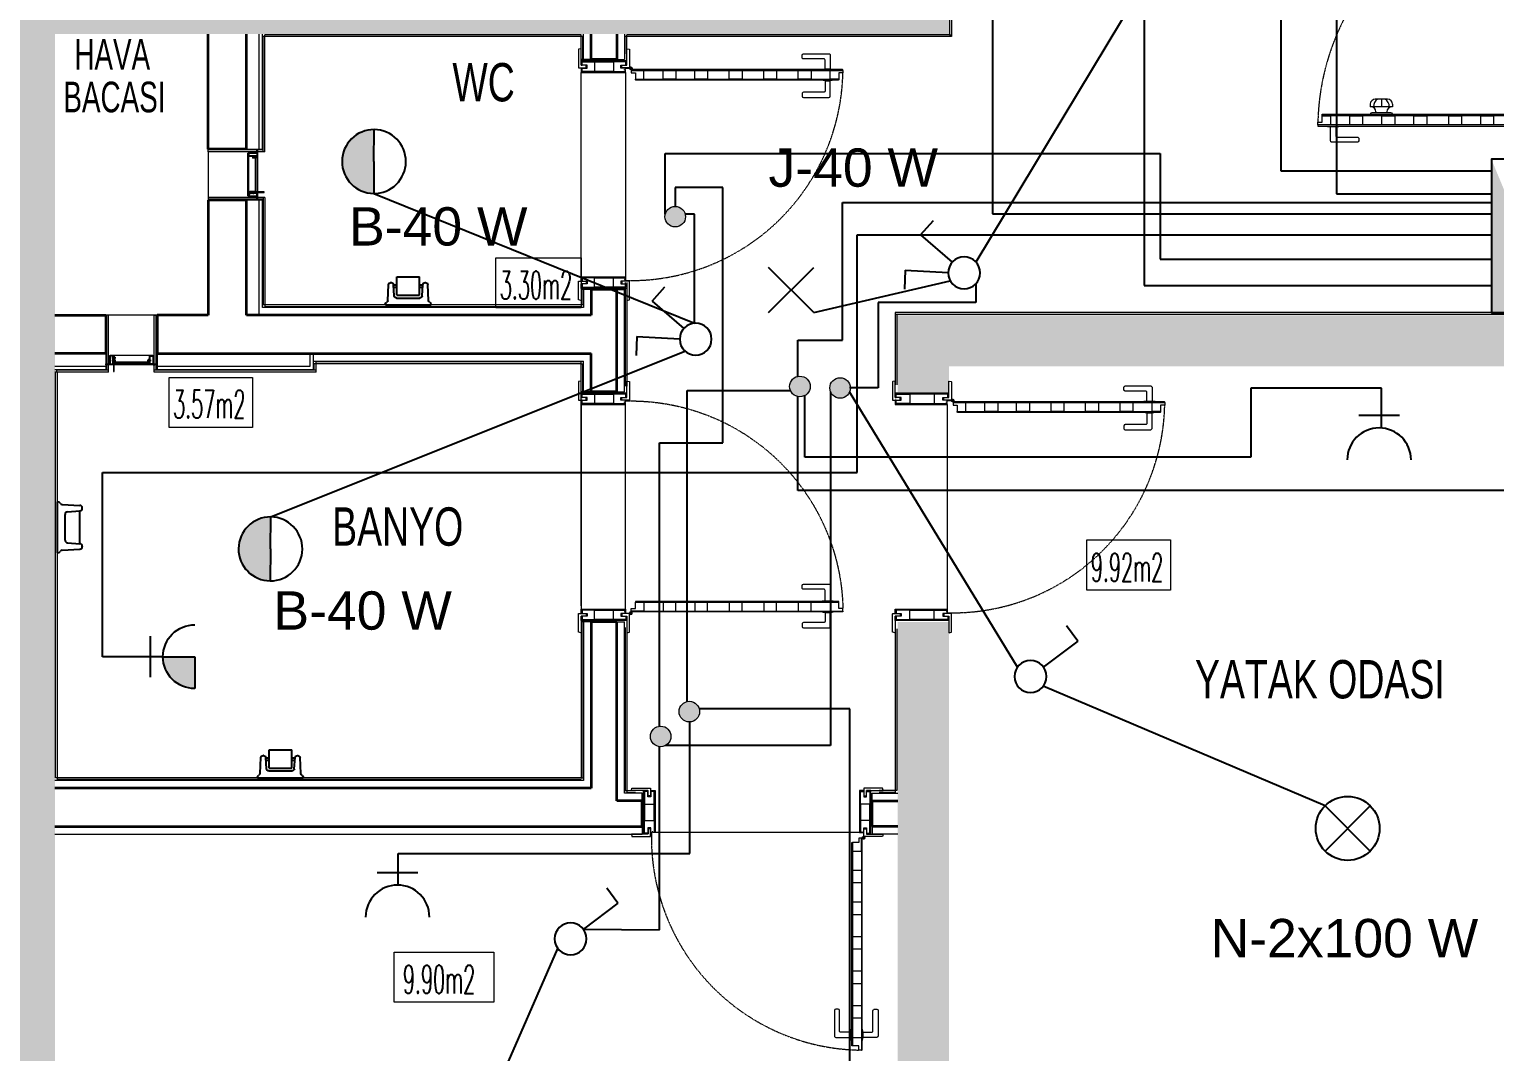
# Model space of a CAD drawing. Header units: millimetres. Extents: x -4402 to 30102, y 1696 to 6551.
# Drawn here: x 15435 to 16009, y 3877 to 4277 of the extents above; entities that cross this region are included whole.
import ezdxf

# ---------------------------------------------------------------- set-up
doc = ezdxf.new("R2010")
doc.units = ezdxf.units.MM
doc.linetypes.add('HIDDEN', pattern=[0.375, 0.25, -0.125])
for name, color, linetype, lineweight in [('ARMATUR', 1, 'Continuous', 20), ('D', 4, 'Continuous', 35), ('HA', 8, 'Continuous', 20), ('I', 3, 'Continuous', 18), ('KP', 1, 'Continuous', 20), ('MH', 20, 'Continuous', 20), ('P', 1, 'Continuous', 20), ('S', 6, 'Continuous', 20), ('TF', 1, 'Continuous', 20), ('YA', 3, 'Continuous', 13), ('YYM', 20, 'Continuous', 18)]:
    doc.layers.add(name, color=color, linetype=linetype, lineweight=lineweight)
for name, color, linetype in [('BOYA', 253, 'Continuous'), ('ELEKTRİK YAZI', 2, 'Continuous'), ('LİNYE', 4, 'Continuous'), ('SEMBOL', 1, 'Continuous'), ('VTCONT', 1, 'Continuous')]:
    doc.layers.add(name, color=color, linetype=linetype)
doc.layers.get('TF').off()
doc.styles.add('1', font='arial.ttf', dxfattribs={"height": 18})
doc.styles.add('SIMPLEX', font='SIMPLEX.SHX', dxfattribs={"width": 0.65, "height": 10})
doc.styles.get("Standard").update_dxf_attribs({"font": 'arial.ttf'})

# ---------------------------------------------------------------- blocks, each defined once
blk = doc.blocks.new('KP-100-D1')
at = {"layer": 'KP', "ltscale": 3}
for p, q in [((-10.1, 5), (-10.1, 95)), ((10, 95), (10, 5))]:
    blk.add_line(p, q, dxfattribs=at)
at = {"layer": 'KP'}
for p, q in [((-85.03, 12.5), (-85.03, 11.52)), ((-84.81, 11.52), (-85.03, 11.52)), ((-76.28, 11.52), (-84.81, 11.52)), ((-78.28, 14.5), (-83.03, 14.5)), ((-80.66, 14.5), (-80.66, 11.52)), ((-76.28, 11.52), (-76.5, 11.52)), ((-76.28, 12.5), (-76.28, 11.52)), ((-76.9, 9.22), (-84.41, 9.22)), ((-82.81, 9.52), (-82.81, 9.22)), ((-78.5, 9.52), (-78.5, 9.22)), ((-97.8, 3.83), (-101.3, 3.83)), ((-98.55, 3.68), (-100.55, 3.68)), ((-10.39, 3.4), (-13.18, 3.4)), ((-12.5, 4.05), (-12.5, 2.72))]:
    blk.add_line(p, q, dxfattribs=at)
at = {"layer": 'KP', "color": 1, "ltscale": 3}
for points in [[(-11, 96.75), (-9.1, 96.75, 0.414214), (-9, 96.85), (-9, 97.65, 0.414214), (-9.1, 97.75), (-10.9, 97.75, -0.414214), (-11, 97.85), (-11, 104.14, 0.453592), (-11.11, 104.23), (-11.91, 104.06, 0.375902), (-12, 103.96), (-12, 96.85, 0.414214), (-11.9, 96.75), (-11, 96.75)], [(10, 96.75), (8.1, 96.75, -0.414214), (8, 96.85), (8, 97.65, -0.414214), (8.1, 97.75), (9.9, 97.75, 0.414214), (10, 97.85), (10, 104.14, -0.453592), (10.11, 104.23), (10.91, 104.06, -0.375902), (11, 103.96), (11, 96.85, -0.414214), (10.9, 96.75), (10, 96.75)], [(-11, 3.25), (-9.1, 3.25, -0.414214), (-9, 3.15), (-9, 2.35, -0.414214), (-9.1, 2.25), (-10.9, 2.25, 0.414214), (-11, 2.15), (-11, -4.14, -0.453592), (-11.11, -4.23), (-11.91, -4.06, -0.375902), (-12, -3.96), (-12, 3.15, -0.414214), (-11.9, 3.25), (-11, 3.25)], [(10, 3.25), (8.1, 3.25, 0.414214), (8, 3.15), (8, 2.35, 0.414214), (8.1, 2.25), (9.9, 2.25, -0.414214), (10, 2.15), (10, -4.14, 0.453592), (10.11, -4.23), (10.91, -4.06, 0.375902), (11, -3.96), (11, 3.15, 0.414214), (10.9, 3.25), (10, 3.25)]]:
    blk.add_lwpolyline(points, format="xyb", dxfattribs=at)
at = {"layer": 'KP', "ltscale": 3}
for points in [[(-10.6, 97.8), (-11, 97.8), (-11, 99.5), (10, 99.5), (10, 97.8), (9.6, 97.8)], [(-10.6, 97.8), (-10.6, 99.1), (-5.25, 99.1), (-5.25, 95.4), (-10.1, 95.4), (-10.1, 95.9), (-9.8, 95.9), (-9.8, 96.1), (-10.1, 96.1), (-10.1, 96.7), (-8.6, 96.7), (-8.6, 97.8), (-10.6, 97.8)], [(-5.25, 99.1), (4.25, 99.1), (4.25, 95.4), (-5.25, 95.4)], [(9.6, 97.8), (9.6, 99.1), (4.25, 99.1), (4.25, 95.4), (9.6, 95.4), (9.6, 95.9), (9.6, 95.9), (9.6, 96.1), (9.6, 96.1), (9.6, 96.7), (7.6, 96.7), (7.6, 97.8), (9.6, 97.8)], [(9.6, 96.7), (10, 96.7), (10, 95), (-10.1, 95), (-10.1, 95.4)], [(-105.55, 4.5), (-105.55, 5.5), (-103.9, 5.5), (-103.9, 8), (-100.55, 8), (-100.55, 4.5), (-105.55, 4.5), (-105.55, 5.5)], [(-12.65, 4.5), (-12.65, 5.5), (-14.3, 5.5), (-14.3, 8), (-17.65, 8), (-17.65, 4.5), (-12.65, 4.5), (-12.65, 5.5)], [(-10.6, 2.2), (-11, 2.2), (-11, 0.5), (10, 0.5), (10, 2.2), (9.6, 2.2)], [(-10.6, 2.2), (-10.6, 0.9), (-5.25, 0.9), (-5.25, 4.6), (-10.1, 4.6), (-10.1, 4.1), (-9.8, 4.1), (-9.8, 3.9), (-10.1, 3.9), (-10.1, 3.3), (-8.6, 3.3), (-8.6, 2.2), (-10.6, 2.2)], [(9.6, 3.3), (10, 3.3), (10, 5), (-10.1, 5), (-10.1, 4.6)], [(-5.25, 0.9), (4.25, 0.9), (4.25, 4.6), (-5.25, 4.6)], [(9.6, 2.2), (9.6, 0.9), (4.25, 0.9), (4.25, 4.6), (9.6, 4.6), (9.6, 4.1), (9.6, 4.1), (9.6, 3.9), (9.6, 3.9), (9.6, 3.3), (7.6, 3.3), (7.6, 2.2), (9.6, 2.2)]]:
    blk.add_lwpolyline(points, dxfattribs=at)
for points in [[(-103.9, 8), (-103.9, 8.4, -0.414214), (-103.7, 8.6), (-14.55, 8.6, -0.414214), (-14.3, 8.35), (-14.3, 8)], [(-105.55, 4.5), (-105.55, 4.1, 0.414214), (-105.35, 3.9), (-12.9, 3.9, 0.414214), (-12.65, 4.15), (-12.65, 4.5)]]:
    blk.add_lwpolyline(points, format="xyb", close=True, dxfattribs=at)
for points in [[(-88, 4.5), (-93, 4.5), (-93, 8), (-88, 8)], [(-75.45, 4.5), (-80.45, 4.5), (-80.45, 8), (-75.45, 8)], [(-62.9, 4.5), (-67.9, 4.5), (-67.9, 8), (-62.9, 8)], [(-49.3, 4.5), (-54.3, 4.5), (-54.3, 8), (-49.3, 8)], [(-36.75, 4.5), (-41.75, 4.5), (-41.75, 8), (-36.75, 8)], [(-25.2, 4.5), (-30.2, 4.5), (-30.2, 8), (-25.2, 8)]]:
    blk.add_lwpolyline(points, close=True, dxfattribs=at)
at = {"layer": 'KP'}
for points in [[(-101.75, 3.9), (-101.75, 3.88, 0.414214), (-101.7, 3.83), (-97.4, 3.83, 0.414214), (-97.35, 3.88), (-97.35, 3.9)], [(-98.55, 3.68), (-98.55, 0.2, 0.414214), (-98.05, -0.3), (-90.05, -0.3, -0.414214), (-89.55, -0.8), (-89.55, -1.79, -0.410092), (-90.05, -2.3), (-100.05, -2.3, -0.414214), (-100.55, -1.8), (-100.55, 3.68)]]:
    blk.add_lwpolyline(points, format="xyb", dxfattribs=at)
for points in [[(-100.55, 3.68), (-100.85, 3.83)], [(-98.55, 3.68), (-98.25, 3.83)]]:
    blk.add_lwpolyline(points, dxfattribs=at)
for radius in [0.5, 0.42]:
    blk.add_circle((-12.5, 3.4), radius, dxfattribs=at)
at = {"layer": 'KP', "color": 8, "linetype": 'HIDDEN', "ltscale": 0.5}
blk.add_arc((-12.5, 3.4), 93.05, 88.52203, 178.70681, dxfattribs=at)
at = {"layer": 'KP'}
for centre, radius, start, end in [((-83.03, 12.5), 2, 90, 180), ((-84.81, 9.52), 2, 0, 90), ((-80.2, 11.56), 3.55, 123.88288, 180.62945), ((-81.11, 11.56), 3.55, 359.37055, 56.11712), ((-76.5, 9.52), 2, 90, 180), ((-78.28, 12.5), 2, 0, 90), ((-84.41, 8.6), 0.625, 90, 180), ((-76.9, 8.6), 0.625, 0, 90)]:
    blk.add_arc(centre, radius, start, end, dxfattribs=at)
blk = doc.blocks.new('KP-90-3')
at = {"layer": 'KP', "ltscale": 3}
blk.add_line((9.38, -5), (9.38, -85), dxfattribs=at)
at = {"layer": 'KP'}
for p, q in [((9.67, -3.4), (12.18, -3.4)), ((11.5, -4.05), (11.5, -2.72)), ((86.8, -3.83), (90.3, -3.83)), ((87.55, -3.68), (89.55, -3.68)), ((86.8, -8.11), (90.3, -8.11)), ((87.55, -8.26), (89.55, -8.26))]:
    blk.add_line(p, q, dxfattribs=at)
at = {"layer": 'KP', "color": 1, "ltscale": 3}
for points in [[(-11, -3.25), (-9.1, -3.25, 0.414214), (-9, -3.15), (-9, -2.35, 0.414214), (-9.1, -2.25), (-10.9, -2.25, -0.414214), (-11, -2.15), (-11, 4.14, 0.453592), (-11.11, 4.23), (-11.91, 4.06, 0.375902), (-12, 3.96), (-12, -3.15, 0.414214), (-11.9, -3.25), (-11, -3.25)], [(10, -3.25), (8.1, -3.25, -0.414214), (8, -3.15), (8, -2.35, -0.414214), (8.1, -2.25), (9.9, -2.25, 0.414214), (10, -2.15), (10, 4.14, -0.453592), (10.11, 4.23), (10.91, 4.06, -0.375902), (11, 3.96), (11, -3.15, -0.414214), (10.9, -3.25), (10, -3.25)], [(-11, -86.75), (-9.1, -86.75, -0.414214), (-9, -86.85), (-9, -87.65, -0.414214), (-9.1, -87.75), (-10.9, -87.75, 0.414214), (-11, -87.85), (-11, -94.14, -0.453592), (-11.11, -94.23), (-11.91, -94.06, -0.375902), (-12, -93.96), (-12, -86.85, -0.414214), (-11.9, -86.75), (-11, -86.75)], [(10, -86.75), (8.1, -86.75, 0.414214), (8, -86.85), (8, -87.65, 0.414214), (8.1, -87.75), (9.9, -87.75, -0.414214), (10, -87.85), (10, -94.14, 0.453592), (10.11, -94.23), (10.91, -94.06, 0.375902), (11, -93.96), (11, -86.85, 0.414214), (10.9, -86.75), (10, -86.75)]]:
    blk.add_lwpolyline(points, format="xyb", dxfattribs=at)
at = {"layer": 'KP'}
for points in [[(87.55, -3.68), (87.55, -0.2, 0.414214), (87.05, 0.3), (79.05, 0.3, -0.414214), (78.55, 0.8), (78.55, 1.79, -0.410092), (79.05, 2.3), (89.05, 2.3, -0.414214), (89.55, 1.8), (89.55, -3.68)], [(90.75, -3.9), (90.75, -3.88, 0.414214), (90.7, -3.83), (86.4, -3.83, 0.414214), (86.35, -3.88), (86.35, -3.9)], [(87.55, -8.26), (87.55, -12.3, -0.414214), (87.05, -12.8), (79.05, -12.8, 0.414214), (78.55, -13.3), (78.55, -14.29, 0.410092), (79.05, -14.8), (89.05, -14.8, 0.414214), (89.55, -14.3), (89.55, -8.26)], [(90.75, -8.04), (90.75, -8.06, -0.414214), (90.7, -8.11), (86.4, -8.11, -0.414214), (86.35, -8.06), (86.35, -8.04)]]:
    blk.add_lwpolyline(points, format="xyb", dxfattribs=at)
at = {"layer": 'KP', "ltscale": 3}
for points in [[(9.6, -2.2), (10, -2.2), (10, -0.5), (-11, -0.5), (-11, -2.2), (-10.6, -2.2)], [(-10.6, -3.3), (-11, -3.3), (-11, -5), (9.38, -5), (9.38, -4.6)], [(-10.6, -2.2), (-10.6, -0.9), (-5.25, -0.9), (-5.25, -4.6), (-10.6, -4.6), (-10.6, -4.1), (-10.6, -4.1), (-10.6, -3.9), (-10.6, -3.9), (-10.6, -3.3), (-8.6, -3.3), (-8.6, -2.2), (-10.6, -2.2)], [(4.25, -0.9), (-5.25, -0.9), (-5.25, -4.6), (4.25, -4.6)], [(9.6, -2.2), (9.6, -0.9), (4.25, -0.9), (4.25, -4.6), (9.38, -4.6), (9.38, -4.1), (9.08, -4.1), (9.08, -3.9), (9.38, -3.9), (9.38, -3.3), (7.6, -3.3), (7.6, -2.2), (9.6, -2.2)], [(11.65, -4.22), (11.65, -5.22), (13.3, -5.22), (13.3, -7.72), (16.65, -7.72), (16.65, -4.22), (11.65, -4.22), (11.65, -5.22)], [(94.55, -4.22), (94.55, -5.22), (92.9, -5.22), (92.9, -7.72), (89.55, -7.72), (89.55, -4.22), (94.55, -4.22), (94.55, -5.22)], [(-10.6, -86.7), (-11, -86.7), (-11, -85), (9.38, -85), (9.38, -85.4)], [(-10.6, -87.8), (-10.6, -89.1), (-5.25, -89.1), (-5.25, -85.4), (-10.6, -85.4), (-10.6, -85.9), (-10.6, -85.9), (-10.6, -86.1), (-10.6, -86.1), (-10.6, -86.7), (-8.6, -86.7), (-8.6, -87.8), (-10.6, -87.8)], [(4.25, -89.1), (-5.25, -89.1), (-5.25, -85.4), (4.25, -85.4)], [(9.6, -87.8), (9.6, -89.1), (4.25, -89.1), (4.25, -85.4), (9.38, -85.4), (9.38, -85.9), (9.08, -85.9), (9.08, -86.1), (9.38, -86.1), (9.38, -86.7), (7.6, -86.7), (7.6, -87.8), (9.6, -87.8)], [(9.6, -87.8), (10, -87.8), (10, -89.5), (-11, -89.5), (-11, -87.8), (-10.6, -87.8)]]:
    blk.add_lwpolyline(points, dxfattribs=at)
for points in [[(94.55, -4.22), (94.55, -4.1, 0.414214), (94.35, -3.9), (11.9, -3.9, 0.414214), (11.65, -4.15), (11.65, -4.22)], [(92.9, -7.72), (92.9, -7.84, -0.414214), (92.7, -8.04), (13.55, -8.04, -0.414214), (13.3, -7.79), (13.3, -7.72)]]:
    blk.add_lwpolyline(points, format="xyb", close=True, dxfattribs=at)
for points in [[(24.15, -4.22), (29.15, -4.22), (29.15, -7.72), (24.15, -7.72)], [(36.55, -4.22), (41.55, -4.22), (41.55, -7.72), (36.55, -7.72)], [(50.05, -4.22), (55.05, -4.22), (55.05, -7.72), (50.05, -7.72)], [(63.55, -4.22), (68.55, -4.22), (68.55, -7.72), (63.55, -7.72)], [(77.05, -4.22), (82.05, -4.22), (82.05, -7.72), (77.05, -7.72)]]:
    blk.add_lwpolyline(points, close=True, dxfattribs=at)
at = {"layer": 'KP'}
for points in [[(87.55, -3.68), (87.25, -3.83)], [(89.55, -3.68), (89.85, -3.83)], [(87.55, -8.26), (87.25, -8.11)], [(89.55, -8.26), (89.85, -8.11)]]:
    blk.add_lwpolyline(points, dxfattribs=at)
for radius in [0.5, 0.42]:
    blk.add_circle((11.5, -3.4), radius, dxfattribs=at)
at = {"layer": 'KP', "color": 8, "linetype": 'HIDDEN', "ltscale": 0.5}
blk.add_arc((11.5, -3.4), 83.05, 268.53726, 358.74429, dxfattribs=at)
blk = doc.blocks.new('KW901')
at = {"layer": 'KP', "ltscale": 3}
for p, q in [((-85, 8), (-5, 8)), ((-5, -9.38), (-85, -9.38))]:
    blk.add_line(p, q, dxfattribs=at)
at = {"layer": 'KP'}
for p, q in [((-3.4, -9.67), (-3.4, -12.18)), ((-4.05, -11.5), (-2.72, -11.5)), ((-8.26, -87.55), (-8.26, -89.55)), ((-8.11, -86.8), (-8.11, -90.3)), ((-3.83, -86.8), (-3.83, -90.3)), ((-3.68, -87.55), (-3.68, -89.55))]:
    blk.add_line(p, q, dxfattribs=at)
at = {"layer": 'KP', "color": 1, "ltscale": 3}
for points in [[(-86.75, 8), (-86.75, 6.1, -0.414214), (-86.85, 6), (-87.65, 6, -0.414214), (-87.75, 6.1), (-87.75, 7.9, 0.414214), (-87.85, 8), (-94.14, 8, -0.453592), (-94.23, 8.11), (-94.06, 8.91, -0.375902), (-93.96, 9), (-86.85, 9, -0.414214), (-86.75, 8.9), (-86.75, 8)], [(-3.25, 8), (-3.25, 6.1, 0.414214), (-3.15, 6), (-2.35, 6, 0.414214), (-2.25, 6.1), (-2.25, 7.9, -0.414214), (-2.15, 8), (4.14, 8, 0.453592), (4.23, 8.11), (4.06, 8.91, 0.375902), (3.96, 9), (-3.15, 9, 0.414214), (-3.25, 8.9), (-3.25, 8)], [(-86.75, -10), (-86.75, -8.1, 0.414214), (-86.85, -8), (-87.65, -8, 0.414214), (-87.75, -8.1), (-87.75, -9.9, -0.414214), (-87.85, -10), (-94.14, -10, 0.453592), (-94.23, -10.11), (-94.06, -10.91, 0.375902), (-93.96, -11), (-86.85, -11, 0.414214), (-86.75, -10.9), (-86.75, -10)], [(-3.25, -10), (-3.25, -8.1, -0.414214), (-3.15, -8), (-2.35, -8, -0.414214), (-2.25, -8.1), (-2.25, -9.9, 0.414214), (-2.15, -10), (4.14, -10, -0.453592), (4.23, -10.11), (4.06, -10.91, -0.375902), (3.96, -11), (-3.15, -11, -0.414214), (-3.25, -10.9), (-3.25, -10)]]:
    blk.add_lwpolyline(points, format="xyb", dxfattribs=at)
at = {"layer": 'KP', "ltscale": 3}
for points in [[(-87.8, -9.6), (-87.8, -10), (-89.5, -10), (-89.5, 8), (-87.8, 8), (-87.8, 7.6)], [(-87.8, 7.6), (-89.1, 7.6), (-89.1, -4.75), (-85.4, -4.75), (-85.4, 7.6), (-85.9, 7.6), (-85.9, 7.6), (-86.1, 7.6), (-86.1, 7.6), (-86.7, 7.6), (-86.7, 5.6), (-87.8, 5.6), (-87.8, 7.6)], [(-86.7, 7.6), (-86.7, 8), (-85, 8), (-85, -9.38), (-85.4, -9.38)], [(-3.3, 7.6), (-3.3, 8), (-5, 8), (-5, -9.38), (-4.6, -9.38)], [(-2.2, 7.6), (-0.9, 7.6), (-0.9, -4.75), (-4.6, -4.75), (-4.6, 7.6), (-4.1, 7.6), (-4.1, 7.6), (-3.9, 7.6), (-3.9, 7.6), (-3.3, 7.6), (-3.3, 5.6), (-2.2, 5.6), (-2.2, 7.6)], [(-2.2, -9.6), (-2.2, -10), (-0.5, -10), (-0.5, 8), (-2.2, 8), (-2.2, 7.6)], [(-87.8, -9.6), (-89.1, -9.6), (-89.1, 2.75), (-85.4, 2.75), (-85.4, -9.38), (-85.9, -9.38), (-85.9, -9.08), (-86.1, -9.08), (-86.1, -9.38), (-86.7, -9.38), (-86.7, -7.6), (-87.8, -7.6), (-87.8, -9.6)], [(-89.1, 2.75), (-89.1, -4.75), (-85.4, -4.75), (-85.4, 2.75)], [(-2.2, -9.6), (-0.9, -9.6), (-0.9, 2.75), (-4.6, 2.75), (-4.6, -9.38), (-4.1, -9.38), (-4.1, -9.08), (-3.9, -9.08), (-3.9, -9.38), (-3.3, -9.38), (-3.3, -7.6), (-2.2, -7.6), (-2.2, -9.6)], [(-0.9, 2.75), (-0.9, -4.75), (-4.6, -4.75), (-4.6, 2.75)], [(-4.22, -11.65), (-5.22, -11.65), (-5.22, -13.3), (-7.72, -13.3), (-7.72, -16.65), (-4.22, -16.65), (-4.22, -11.65), (-5.22, -11.65)], [(-4.22, -94.55), (-5.22, -94.55), (-5.22, -92.9), (-7.72, -92.9), (-7.72, -89.55), (-4.22, -89.55), (-4.22, -94.55), (-5.22, -94.55)]]:
    blk.add_lwpolyline(points, dxfattribs=at)
for points in [[(-7.72, -92.9), (-7.84, -92.9, -0.414214), (-8.04, -92.7), (-8.04, -13.55, -0.414214), (-7.79, -13.3), (-7.72, -13.3)], [(-4.22, -94.55), (-4.1, -94.55, 0.414214), (-3.9, -94.35), (-3.9, -11.9, 0.414214), (-4.15, -11.65), (-4.22, -11.65)]]:
    blk.add_lwpolyline(points, format="xyb", close=True, dxfattribs=at)
for points in [[(-4.22, -24.15), (-4.22, -29.15), (-7.72, -29.15), (-7.72, -24.15)], [(-4.22, -36.55), (-4.22, -41.55), (-7.72, -41.55), (-7.72, -36.55)], [(-4.22, -50.05), (-4.22, -55.05), (-7.72, -55.05), (-7.72, -50.05)], [(-4.22, -63.55), (-4.22, -68.55), (-7.72, -68.55), (-7.72, -63.55)], [(-4.22, -77.05), (-4.22, -82.05), (-7.72, -82.05), (-7.72, -77.05)]]:
    blk.add_lwpolyline(points, close=True, dxfattribs=at)
at = {"layer": 'KP'}
for points in [[(-8.26, -87.55), (-12.3, -87.55, -0.414214), (-12.8, -87.05), (-12.8, -79.05, 0.414214), (-13.3, -78.55), (-14.29, -78.55, 0.410092), (-14.8, -79.05), (-14.8, -89.05, 0.414214), (-14.3, -89.55), (-8.26, -89.55)], [(-3.68, -87.55), (-0.2, -87.55, 0.414214), (0.3, -87.05), (0.3, -79.05, -0.414214), (0.8, -78.55), (1.79, -78.55, -0.410092), (2.3, -79.05), (2.3, -89.05, -0.414214), (1.8, -89.55), (-3.68, -89.55)], [(-8.04, -90.75), (-8.06, -90.75, -0.414214), (-8.11, -90.7), (-8.11, -86.4, -0.414214), (-8.06, -86.35), (-8.04, -86.35)], [(-3.9, -90.75), (-3.88, -90.75, 0.414214), (-3.83, -90.7), (-3.83, -86.4, 0.414214), (-3.88, -86.35), (-3.9, -86.35)]]:
    blk.add_lwpolyline(points, format="xyb", dxfattribs=at)
for points in [[(-8.26, -87.55), (-8.11, -87.25)], [(-8.26, -89.55), (-8.11, -89.85)], [(-3.68, -87.55), (-3.83, -87.25)], [(-3.68, -89.55), (-3.83, -89.85)]]:
    blk.add_lwpolyline(points, dxfattribs=at)
for radius in [0.5, 0.42]:
    blk.add_circle((-3.4, -11.5), radius, dxfattribs=at)
at = {"layer": 'KP', "color": 8, "linetype": 'HIDDEN', "ltscale": 0.5}
blk.add_arc((-3.4, -11.5), 83.05, 178.53726, 268.74429, dxfattribs=at)
blk = doc.blocks.new('KAGITLIK PL 1')
at = {"layer": 'ARMATUR', "linetype": 'Continuous'}
blk.add_line((2.09, 0), (-2.12, 0), dxfattribs=at)
at = {"layer": 'VTCONT'}
for p, q in [((-8.94, 0), (8.94, 0)), ((8.94, -0.2), (8.94, 0)), ((-8.01, -1.72), (-7.68, -7.9)), ((-5.44, -3.51), (-5.77, -7.9)), ((-4.55, -2.69), (4.53, -2.69)), ((-4.49, -3.8), (-4.49, -10.96)), ((-4.49, -3.8), (4.46, -3.8)), ((4.46, -3.8), (4.46, -10.96)), ((5.42, -3.51), (5.74, -7.9)), ((7.98, -1.72), (7.66, -7.9)), ((-6.66, -8.73), (-6.79, -8.73)), ((-5.76, -7.83), (-4.49, -7.83)), ((-5.7, -6.94), (-4.49, -6.94)), ((-4.49, -10.96), (4.46, -10.96)), ((4.46, -6.94), (5.67, -6.94)), ((4.46, -7.83), (5.74, -7.83)), ((6.64, -8.73), (6.76, -8.73))]:
    blk.add_line(p, q, dxfattribs=at)
for centre, start, end in [((-8.07, -0.2), 166.78072, 242.33295), ((-8.9, -1.79), 4.23639, 62.33295), ((-4.55, -3.58), 90, 175.76361), ((4.53, -3.58), 4.23639, 90), ((8.87, -1.79), 117.66705, 175.76361), ((8.04, -0.2), 297.66705, 0), ((-6.79, -7.83), 184.23639, 270), ((-6.66, -7.83), 270, 355.76361), ((6.64, -7.83), 184.23639, 270), ((6.76, -7.83), 270, 355.76361)]:
    blk.add_arc(centre, 0.895, start, end, dxfattribs=at)
blk = doc.blocks.new('KPO90-1')
at = {"layer": 'KP', "ltscale": 3}
blk.add_line((-5, -7.38), (-85, -7.38), dxfattribs=at)
at = {"layer": 'KP'}
for p, q in [((-4.05, -9.5), (-2.72, -9.5)), ((-3.4, -7.67), (-3.4, -10.18)), ((-8.26, -85.55), (-8.26, -87.55)), ((-8.11, -84.8), (-8.11, -88.3)), ((-3.83, -84.8), (-3.83, -88.3)), ((-3.68, -85.55), (-3.68, -87.55))]:
    blk.add_line(p, q, dxfattribs=at)
at = {"layer": 'KP', "color": 1, "ltscale": 3}
for points in [[(-86.75, 9), (-86.75, 7.1, -0.414214), (-86.85, 7), (-87.65, 7, -0.414214), (-87.75, 7.1), (-87.75, 8.9, 0.414214), (-87.85, 9), (-94.14, 9, -0.453592), (-94.23, 9.11), (-94.06, 9.91, -0.375902), (-93.96, 10), (-86.85, 10, -0.414214), (-86.75, 9.9), (-86.75, 9)], [(-3.25, 9), (-3.25, 7.1, 0.414214), (-3.15, 7), (-2.35, 7, 0.414214), (-2.25, 7.1), (-2.25, 8.9, -0.414214), (-2.15, 9), (4.14, 9, 0.453592), (4.23, 9.11), (4.06, 9.91, 0.375902), (3.96, 10), (-3.15, 10, 0.414214), (-3.25, 9.9), (-3.25, 9)], [(-86.75, -8), (-86.75, -6.1, 0.414214), (-86.85, -6), (-87.65, -6, 0.414214), (-87.75, -6.1), (-87.75, -7.9, -0.414214), (-87.85, -8), (-94.14, -8, 0.453592), (-94.23, -8.11), (-94.06, -8.91, 0.375902), (-93.96, -9), (-86.85, -9, 0.414214), (-86.75, -8.9), (-86.75, -8)], [(-3.25, -8), (-3.25, -6.1, -0.414214), (-3.15, -6), (-2.35, -6, -0.414214), (-2.25, -6.1), (-2.25, -7.9, 0.414214), (-2.15, -8), (4.14, -8, -0.453592), (4.23, -8.11), (4.06, -8.91, -0.375902), (3.96, -9), (-3.15, -9, -0.414214), (-3.25, -8.9), (-3.25, -8)]]:
    blk.add_lwpolyline(points, format="xyb", dxfattribs=at)
at = {"layer": 'KP', "ltscale": 3}
for points in [[(-87.8, -7.6), (-87.8, -8), (-89.5, -8), (-89.5, 9), (-87.8, 9), (-87.8, 8.6)], [(-87.8, 8.6), (-89.1, 8.6), (-89.1, -2.75), (-85.4, -2.75), (-85.4, 8.6), (-85.9, 8.6), (-85.9, 8.6), (-86.1, 8.6), (-86.1, 8.6), (-86.7, 8.6), (-86.7, 6.6), (-87.8, 6.6), (-87.8, 8.6)], [(-86.7, 8.6), (-86.7, 9), (-85, 9), (-85, -7.38), (-85.4, -7.38)], [(-3.3, 8.6), (-3.3, 9), (-5, 9), (-5, -7.38), (-4.6, -7.38)], [(-2.2, 8.6), (-0.9, 8.6), (-0.9, -2.75), (-4.6, -2.75), (-4.6, 8.6), (-4.1, 8.6), (-4.1, 8.6), (-3.9, 8.6), (-3.9, 8.6), (-3.3, 8.6), (-3.3, 6.6), (-2.2, 6.6), (-2.2, 8.6)], [(-2.2, -7.6), (-2.2, -8), (-0.5, -8), (-0.5, 9), (-2.2, 9), (-2.2, 8.6)], [(-87.8, -7.6), (-89.1, -7.6), (-89.1, 3.75), (-85.4, 3.75), (-85.4, -7.38), (-85.9, -7.38), (-85.9, -7.08), (-86.1, -7.08), (-86.1, -7.38), (-86.7, -7.38), (-86.7, -5.6), (-87.8, -5.6), (-87.8, -7.6)], [(-89.1, 3.75), (-89.1, -2.75), (-85.4, -2.75), (-85.4, 3.75)], [(-2.2, -7.6), (-0.9, -7.6), (-0.9, 3.75), (-4.6, 3.75), (-4.6, -7.38), (-4.1, -7.38), (-4.1, -7.08), (-3.9, -7.08), (-3.9, -7.38), (-3.3, -7.38), (-3.3, -5.6), (-2.2, -5.6), (-2.2, -7.6)], [(-0.9, 3.75), (-0.9, -2.75), (-4.6, -2.75), (-4.6, 3.75)], [(-4.22, -9.65), (-5.22, -9.65), (-5.22, -11.3), (-7.72, -11.3), (-7.72, -14.65), (-4.22, -14.65), (-4.22, -9.65), (-5.22, -9.65)], [(-4.22, -92.55), (-5.22, -92.55), (-5.22, -90.9), (-7.72, -90.9), (-7.72, -87.55), (-4.22, -87.55), (-4.22, -92.55), (-5.22, -92.55)]]:
    blk.add_lwpolyline(points, dxfattribs=at)
for points in [[(-7.72, -90.9), (-7.84, -90.9, -0.414214), (-8.04, -90.7), (-8.04, -11.55, -0.414214), (-7.79, -11.3), (-7.72, -11.3)], [(-4.22, -92.55), (-4.1, -92.55, 0.414214), (-3.9, -92.35), (-3.9, -9.9, 0.414214), (-4.15, -9.65), (-4.22, -9.65)]]:
    blk.add_lwpolyline(points, format="xyb", close=True, dxfattribs=at)
for points in [[(-4.22, -22.15), (-4.22, -27.15), (-7.72, -27.15), (-7.72, -22.15)], [(-4.22, -34.55), (-4.22, -39.55), (-7.72, -39.55), (-7.72, -34.55)], [(-4.22, -48.05), (-4.22, -53.05), (-7.72, -53.05), (-7.72, -48.05)], [(-4.22, -61.55), (-4.22, -66.55), (-7.72, -66.55), (-7.72, -61.55)], [(-4.22, -75.05), (-4.22, -80.05), (-7.72, -80.05), (-7.72, -75.05)]]:
    blk.add_lwpolyline(points, close=True, dxfattribs=at)
at = {"layer": 'KP'}
for points in [[(-8.26, -85.55), (-12.3, -85.55, -0.414214), (-12.8, -85.05), (-12.8, -77.05, 0.414214), (-13.3, -76.55), (-14.29, -76.55, 0.410092), (-14.8, -77.05), (-14.8, -87.05, 0.414214), (-14.3, -87.55), (-8.26, -87.55)], [(-3.68, -85.55), (-0.2, -85.55, 0.414214), (0.3, -85.05), (0.3, -77.05, -0.414214), (0.8, -76.55), (1.79, -76.55, -0.410092), (2.3, -77.05), (2.3, -87.05, -0.414214), (1.8, -87.55), (-3.68, -87.55)], [(-8.04, -88.75), (-8.06, -88.75, -0.414214), (-8.11, -88.7), (-8.11, -84.4, -0.414214), (-8.06, -84.35), (-8.04, -84.35)], [(-3.9, -88.75), (-3.88, -88.75, 0.414214), (-3.83, -88.7), (-3.83, -84.4, 0.414214), (-3.88, -84.35), (-3.9, -84.35)]]:
    blk.add_lwpolyline(points, format="xyb", dxfattribs=at)
for points in [[(-8.26, -85.55), (-8.11, -85.25)], [(-3.68, -85.55), (-3.83, -85.25)], [(-8.26, -87.55), (-8.11, -87.85)], [(-3.68, -87.55), (-3.83, -87.85)]]:
    blk.add_lwpolyline(points, dxfattribs=at)
for radius in [0.5, 0.42]:
    blk.add_circle((-3.4, -9.5), radius, dxfattribs=at)
at = {"layer": 'KP', "color": 8, "linetype": 'HIDDEN', "ltscale": 0.5}
blk.add_arc((-3.4, -9.5), 83.05, 178.53726, 268.74429, dxfattribs=at)
blk = doc.blocks.new('WC-1')
at = {"layer": 'P'}
for p, q in [((4.4, -1.45), (4.4, -0.85)), ((4.4, -2.95), (4.4, -17.05))]:
    blk.add_line(p, q, dxfattribs=at)
at = {"layer": 'P', "color": 8}
for points in [[(0.8, -18.35), (0.6, -18.35), (0.6, -1.65), (0.8, -1.65)], [(2.88, -3.43), (2.96, -3.43), (2.96, -3.56), (2.5, -3.56), (2.5, -3.43), (2.56, -3.43), (2.56, -2.65), (2.5, -2.65), (2.5, -2.52), (2.96, -2.52), (2.96, -2.65), (2.88, -2.65)], [(7, -16.98), (7, -16.8), (1.33, -16.8), (1.33, -16.98)], [(1.81, -17.35), (1.89, -17.35), (1.89, -17.48), (1.43, -17.48), (1.43, -17.35), (1.5, -17.35), (1.5, -16.57), (1.43, -16.57), (1.43, -16.44), (1.89, -16.44), (1.89, -16.57), (1.81, -16.57)], [(2.88, -17.35), (2.96, -17.35), (2.96, -17.48), (2.5, -17.48), (2.5, -17.35), (2.56, -17.35), (2.56, -16.57), (2.5, -16.57), (2.5, -16.44), (2.96, -16.44), (2.96, -16.57), (2.88, -16.57)]]:
    blk.add_lwpolyline(points, close=True, dxfattribs=at)
at = {"layer": 'P'}
for points in [[(4.4, 0), (4.4, -2.95), (0.8, -2.95), (0.8, -1.35), (4.1, -1.35), (4.1, 0)], [(1.1, -1.65), (4.1, -1.65), (4.1, -2.65), (1.1, -2.65)], [(3.6, -3.25), (2.33, -3.25), (2.33, -3.43), (3.39, -3.43), (3.39, -16.57), (1.33, -16.57), (1.33, -16.75), (3.6, -16.75)], [(1.1, -18.35), (4.1, -18.35), (4.1, -17.35), (1.1, -17.35)]]:
    blk.add_lwpolyline(points, close=True, dxfattribs=at)
at = {"layer": 'P', "color": 8}
blk.add_lwpolyline([(3.67, -3.25), (4.06, -3.25), (4.06, -16.75), (3.67, -16.75)], dxfattribs=at)
at = {"layer": 'P'}
blk.add_lwpolyline([(4.1, -20), (4.1, -18.65), (0.8, -18.65), (0.8, -17.05), (4.4, -17.05), (4.4, -20), (4.1, -20)], dxfattribs=at)
blk = doc.blocks.new('SABUNLUK PL 1')
at = {"layer": 'VTCONT'}
for p, q in [((-9.99, -0.23), (-9.99, 0)), ((-9.99, 0), (9.99, 0)), ((10.01, -0.23), (10.01, 0)), ((-8.92, -1.93), (-8.56, -8.82)), ((-6.06, -3.93), (-6.42, -8.82)), ((-5.06, -3), (5.08, -3)), ((6.08, -3.93), (6.44, -8.82)), ((8.94, -1.93), (8.58, -8.82)), ((-7.42, -9.75), (-7.56, -9.75)), ((-6.41, -8.75), (6.44, -8.75)), ((7.44, -9.75), (7.58, -9.75))]:
    blk.add_line(p, q, dxfattribs=at)
for centre, start, end in [((-8.99, -0.23), 180, 242.33295), ((-9.92, -2), 4.23639, 62.33295), ((-5.06, -4), 90, 175.76361), ((5.08, -4), 4.23639, 90), ((9.94, -2), 117.66705, 175.76361), ((9.01, -0.23), 297.66705, 0), ((-7.56, -8.75), 184.23639, 270), ((-7.42, -8.75), 270, 355.76361), ((7.44, -8.75), 184.23639, 270), ((7.58, -8.75), 270, 355.76361)]:
    blk.add_arc(centre, 1, start, end, dxfattribs=at)
blk = doc.blocks.new('Armatür_Lamba')
at = {"layer": 'SEMBOL'}
for p, q in [((8.84, -8.84), (-8.84, 8.84)), ((-8.84, -8.84), (8.84, 8.84))]:
    blk.add_line(p, q, dxfattribs=at)
blk = doc.blocks.new('Armatür_Etanj')
at = {"layer": 'SEMBOL'}
h = blk.add_hatch(color=256, dxfattribs=at)
edge = h.paths.add_edge_path()
edge.add_arc((0, 0), 12.5, 89.56194, 269.56194)
edge.add_line((-0.1, -12.5), (0, 0))
edge.add_line((0, 0), (0.1, 12.5))
for q in [(0.1, 12.5), (-0.1, -12.5)]:
    blk.add_line((0, 0), q, dxfattribs=at)
for start, end in [(89.56194, 269.56194), (269.56194, 89.56194)]:
    blk.add_arc((0, 0), 12.5, start, end, dxfattribs=at)
blk = doc.blocks.new('Armatür_Avize')
at = {"layer": 'SEMBOL'}
for p, q in [((-8.84, -8.84), (8.84, 8.84)), ((8.84, -8.84), (-8.84, 8.84))]:
    blk.add_line(p, q, dxfattribs=at)
blk.add_circle((0, 0), 12.5, dxfattribs=at)
blk = doc.blocks.new('Priz_Topraklı etanj')
at = {"layer": 'SEMBOL'}
h = blk.add_hatch(color=256, dxfattribs=at)
edge = h.paths.add_edge_path()
edge.add_line((0, 0), (0, 12.5))
edge.add_line((0, 12.5), (-12.5, 12.5))
edge.add_arc((0, 12.5), 12.5, 180, 270)
for p, q in [((0, 12.5), (-12.5, 12.5)), ((0, 0), (0, 12.5)), ((8, -5), (-8, -5))]:
    blk.add_line(p, q, dxfattribs=at)
for start, end in [(180, 270), (270, 0)]:
    blk.add_arc((0, 12.5), 12.5, start, end, dxfattribs=at)
blk = doc.blocks.new('Pano_Aydınlatma_Küçük')
at = {"layer": 'SEMBOL'}
blk.add_lwpolyline([(25, -30), (25, 30), (0, 30), (0, -30)], close=True, dxfattribs=at)
blk.add_solid([(0, 30), (25, -30), (0, -30)], dxfattribs=at)
blk = doc.blocks.new('Anahtar_Adi')
at = {"layer": 'SEMBOL'}
for q in [(0.03, 6.25), (7.66, 23.11)]:
    blk.add_line((0.29, 23.14), q, dxfattribs=at)
blk.add_circle((0, 0), 6.25, dxfattribs=at)
blk = doc.blocks.new('Anahtar_Komutatör')
at = {"layer": 'SEMBOL'}
for p, q in [((-6.68, 21.62), (-13.82, 19.31)), ((-6.68, 21.62), (-1.93, 5.95)), ((8.37, 21.56), (2.35, 5.79)), ((8.37, 21.56), (15.32, 18.75))]:
    blk.add_line(p, q, dxfattribs=at)
blk.add_circle((0, 0), 6.25, dxfattribs=at)
blk = doc.blocks.new('Priz_Topraklı')
at = {"layer": 'SEMBOL'}
blk.add_line((8, -5), (-8, -5), dxfattribs=at)
blk.add_arc((0, 12.5), 12.5, 180, 0, dxfattribs=at)
blk = doc.blocks.new('Buat_Daire')
at = {"layer": 'SEMBOL', "lineweight": 20}
h = blk.add_hatch(color=256, dxfattribs=at)
edge = h.paths.add_edge_path()
edge.add_arc((0, 0), 4.03, 0, 360)
blk.add_circle((0, 0), 4.03, dxfattribs=at)

msp = doc.modelspace()

# ---------------------------------------------------------------- hatches: boundary and pattern name
at = {"layer": 'BOYA', "linetype": 'Continuous'}
for points in [[(15795.09, 4299.98), (15775.09, 4299.98), (15775.09, 4294.98), (15445.09, 4294.98), (15445.09, 4844.98), (15425.09, 4844.98), (15425.09, 4294.98), (15095.09, 4294.98), (15095.09, 4299.98), (15075.09, 4299.98), (15075.09, 4294.98), (15075.09, 4274.98), (15425.09, 4274.98), (15425.09, 3624.98), (15445.09, 3624.98), (15445.09, 4274.98), (15795.09, 4274.98)], [(16125.09, 4164.98), (16055.09, 4164.98), (16055.09, 4234.98), (16035.09, 4234.98), (16035.09, 4164.98), (15775.09, 4164.98), (15775.09, 4134.98), (15795.09, 4134.98), (15795.09, 4144.98), (16105.09, 4144.98), (16105.09, 3784.98), (16125.09, 3784.98)], [(15795.09, 4044.98), (15775.09, 4044.98), (15775.09, 3624.98), (15795.09, 3624.98)]]:
    msp.add_hatch(color=256, dxfattribs=at).paths.add_polyline_path(points)

# ---------------------------------------------------------------- linework, layer by layer
for p, q in [((15925.07, 4577.01), (15925.07, 4221.4)), ((15946.88, 4466.96), (15946.88, 4212.47)), ((15871.51, 4379.78), (15871.51, 4176.54)), ((15925.07, 4221.4), (16007.49, 4221.4)), ((15946.88, 4212.47), (16007.49, 4212.47)), ((15753.45, 4155.26), (15753.45, 4209)), ((15753.45, 4209), (16007.49, 4209)), ((15759.21, 4103.38), (15759.21, 4196.45)), ((15759.21, 4196.45), (16007.49, 4196.45)), ((15871.51, 4176.54), (16007.49, 4176.54)), ((15735.97, 4141.03), (15735.97, 4155.26)), ((15735.97, 4155.26), (15753.45, 4155.26)), ((15964.52, 4136.4), (15913.28, 4136.4)), ((15913.28, 4136.4), (15913.28, 4109.48)), ((15964.52, 4120.82), (15964.52, 4136.4)), ((15692.66, 4013.81), (15692.66, 4135.48)), ((15692.66, 4135.48), (15733.08, 4135.48)), ((15735.97, 4096.33), (15735.97, 4133.13)), ((15738.72, 4109.48), (15738.72, 4133.54)), ((15913.28, 4109.48), (15738.72, 4109.48)), ((15463.79, 4031.37), (15463.79, 4103.38)), ((15463.79, 4103.38), (15759.21, 4103.38)), ((16091.93, 4096.33), (15735.97, 4096.33)), ((15756.3, 4011.03), (15697.36, 4011.03)), ((15756.3, 3769.67), (15756.3, 4011.03)), ((15693.71, 3954.31), (15693.71, 4005.84)), ((15579.44, 3941.99), (15579.44, 3954.31)), ((15579.44, 3954.31), (15693.71, 3954.31))]:
    msp.add_line(p, q)
at = {"color": 9, "true_color": 0xd19cc7}
for p, q in [((15902.68, 4346.79), (15805.72, 4185.69)), ((15812.12, 4290.22), (15812.12, 4204.67)), ((15684.06, 4204.47), (15684.06, 4228.21)), ((15684.06, 4228.21), (15877.77, 4228.21)), ((15877.77, 4228.21), (15877.77, 4186.87)), ((15569.93, 4212.59), (15695.53, 4161.81)), ((15706.66, 4214.88), (15687.93, 4214.88)), ((15687.93, 4214.88), (15687.93, 4207.55)), ((15706.66, 4115.03), (15706.66, 4214.88)), ((15695.53, 4204.47), (15691.89, 4204.47)), ((15695.53, 4161.81), (15695.53, 4204.47)), ((15812.12, 4204.67), (16007.49, 4204.67)), ((15877.77, 4186.87), (16007.49, 4186.87)), ((15742.18, 4165.98), (15795.67, 4178.37)), ((15805.72, 4177.35), (15805.72, 4169.97)), ((15805.72, 4169.97), (15767.4, 4169.97)), ((15767.4, 4169.97), (15767.4, 4136.6)), ((15529.59, 4086.04), (15691.78, 4150.95)), ((15767.4, 4136.6), (15756.24, 4136.6)), ((15748.81, 4134.93), (15748.81, 3996.58)), ((15822.02, 4027.32), (15756.24, 4134.93)), ((15681.78, 4004.16), (15681.78, 4115.03)), ((15681.78, 4115.03), (15706.66, 4115.03)), ((15942.38, 3973.02), (15832.07, 4019.89)), ((15681.78, 3924.55), (15681.78, 3996.15)), ((15748.81, 3996.58), (15684.14, 3996.58)), ((15652.04, 3924.72), (15681.78, 3924.55)), ((15594.12, 3808.07), (15642.06, 3917.19))]:
    msp.add_line(p, q, dxfattribs=at)
at = {"layer": 'D'}
for p, q in [((15505.09, 4229.98), (15505.09, 4274.98)), ((15520.09, 4229.98), (15520.09, 4274.98)), ((15655.09, 4264.98), (15655.09, 4274.98)), ((15665.09, 4274.98), (15665.09, 4264.98)), ((15665.09, 4264.98), (15655.09, 4264.98)), ((15520.09, 4229.98), (15505.09, 4229.98)), ((15505.09, 4209.98), (15505.09, 4164.98)), ((15520.09, 4209.98), (15505.09, 4209.98)), ((15520.09, 4164.98), (15520.09, 4209.98)), ((15655.09, 4174.98), (15655.09, 4164.98)), ((15665.09, 4174.98), (15655.09, 4174.98)), ((15665.09, 4134.98), (15665.09, 4174.98)), ((15445.09, 4164.98), (15465.09, 4164.98)), ((15465.09, 4164.98), (15465.09, 4149.98)), ((15485.09, 4164.98), (15485.09, 4149.98)), ((15505.09, 4164.98), (15485.09, 4164.98)), ((15655.09, 4164.98), (15520.09, 4164.98)), ((15465.09, 4149.98), (15445.09, 4149.98)), ((15485.09, 4149.98), (15655.09, 4149.98)), ((15655.09, 4134.98), (15655.09, 4149.98)), ((15665.09, 4134.98), (15655.09, 4134.98)), ((15665.09, 4044.98), (15655.09, 4044.98)), ((15655.09, 4044.98), (15655.09, 3979.98)), ((15665.09, 3974.98), (15665.09, 4044.98)), ((15655.09, 3979.98), (15445.09, 3979.98)), ((15675.09, 3974.98), (15665.09, 3974.98)), ((15675.09, 3964.98), (15675.09, 3974.98)), ((15765.09, 3964.98), (15765.09, 3974.98)), ((15765.09, 3974.98), (15775.09, 3974.98)), ((15445.09, 3964.98), (15675.09, 3964.98)), ((15775.09, 3964.98), (15765.09, 3964.98))]:
    msp.add_line(p, q, dxfattribs=at)
at = {"layer": 'HA'}
for p, q in [((15795.39, 4297.28), (15795.39, 4274.68)), ((15651.09, 4274.68), (15527.34, 4274.68)), ((15795.39, 4274.68), (15669.09, 4274.68)), ((15526.64, 4228.93), (15526.64, 4273.98)), ((15651.79, 4264.98), (15651.79, 4273.98)), ((15668.39, 4267.18), (15668.39, 4273.98)), ((15526.64, 4229.63), (15505.09, 4229.63)), ((15526.64, 4211.03), (15526.64, 4168.98)), ((15526.64, 4210.33), (15505.09, 4210.33)), ((15668.39, 4177.78), (15668.39, 4137.18)), ((15651.79, 4174.98), (15651.79, 4168.98)), ((15651.09, 4168.28), (15527.34, 4168.28)), ((16034.09, 4165.28), (15774.79, 4165.28)), ((15774.79, 4165.28), (15774.79, 4137.68)), ((15465.44, 4143.43), (15465.44, 4164.98)), ((15484.74, 4143.43), (15484.74, 4164.98)), ((15445.84, 4142.73), (15445.14, 4142.73)), ((15445.39, 3983.98), (15445.39, 4142.73)), ((15466.14, 4143.43), (15445.84, 4143.43)), ((15445.84, 4142.73), (15445.84, 4143.43)), ((15547.34, 4143.43), (15484.74, 4143.43)), ((15546.64, 4143.43), (15546.64, 4145.98)), ((15651.09, 4146.68), (15547.34, 4146.68)), ((15651.79, 4134.98), (15651.79, 4145.98)), ((15651.79, 4044.98), (15651.79, 3983.98)), ((15668.39, 4042.78), (15668.39, 3978.98)), ((15774.79, 4042.28), (15774.79, 3978.98)), ((15651.09, 3983.28), (15446.09, 3983.28)), ((15669.09, 3978.28), (15672.4, 3978.28)), ((15774.09, 3978.28), (15767.79, 3978.28))]:
    msp.add_line(p, q, dxfattribs=at)
at = {"layer": 'I'}
for p, q in [((15796.09, 4297.28), (15796.09, 4273.98)), ((15527.34, 4273.98), (15527.34, 4274.68)), ((15651.09, 4273.98), (15651.09, 4274.68)), ((15669.09, 4267.18), (15669.09, 4274.68)), ((15795.39, 4274.68), (15796.09, 4274.68)), ((15527.34, 4273.98), (15526.64, 4273.98)), ((15527.34, 4228.93), (15527.34, 4273.98)), ((15651.09, 4273.98), (15527.34, 4273.98)), ((15651.79, 4273.98), (15651.09, 4273.98)), ((15651.09, 4266.18), (15651.09, 4273.98)), ((15796.09, 4273.98), (15668.39, 4273.98)), ((15505.09, 4228.93), (15505.09, 4229.98)), ((15527.34, 4228.93), (15505.09, 4228.93)), ((15527.34, 4211.03), (15505.09, 4211.03)), ((15505.09, 4211.03), (15505.09, 4209.98)), ((15527.34, 4211.03), (15527.34, 4168.98)), ((15651.09, 4178.78), (15651.09, 4168.98)), ((15669.09, 4177.78), (15669.09, 4137.18)), ((15527.34, 4168.98), (15526.64, 4168.98)), ((15651.09, 4168.98), (15527.34, 4168.98)), ((15527.34, 4168.98), (15527.34, 4168.28)), ((15651.79, 4168.98), (15651.09, 4168.98)), ((15651.09, 4168.98), (15651.09, 4168.28)), ((16034.09, 4165.98), (15774.09, 4165.98)), ((15774.09, 4165.98), (15774.09, 4141.53)), ((15774.79, 4165.28), (15774.09, 4165.28)), ((15466.14, 4164.98), (15465.09, 4164.98)), ((15466.14, 4142.73), (15466.14, 4164.98)), ((15484.04, 4142.73), (15484.04, 4164.98)), ((15484.04, 4164.98), (15485.09, 4164.98)), ((15466.14, 4142.73), (15445.84, 4142.73)), ((15446.09, 3983.28), (15446.09, 4142.73)), ((15466.14, 4143.43), (15465.44, 4143.43)), ((15484.74, 4143.43), (15484.04, 4143.43)), ((15547.34, 4142.73), (15484.04, 4142.73)), ((15651.09, 4145.98), (15546.64, 4145.98)), ((15547.34, 4142.73), (15547.34, 4146.68)), ((15651.09, 4145.98), (15651.09, 4146.68)), ((15651.09, 4136.18), (15651.09, 4145.98)), ((15651.09, 4145.98), (15651.79, 4145.98)), ((15774.09, 4141.53), (15774.09, 4137.68)), ((15651.09, 4043.78), (15651.09, 3983.98)), ((15669.09, 4042.78), (15669.09, 3978.98)), ((15774.09, 4042.28), (15774.09, 3978.98)), ((15651.09, 3983.98), (15445.39, 3983.98)), ((15651.09, 3983.98), (15651.79, 3983.98)), ((15668.39, 3978.98), (15669.09, 3978.98)), ((15669.09, 3978.98), (15669.09, 3978.28)), ((15669.09, 3978.98), (15672.4, 3978.98)), ((15774.09, 3978.98), (15767.79, 3978.98)), ((15774.79, 3978.98), (15774.09, 3978.98)), ((15774.09, 3978.98), (15774.09, 3978.28))]:
    msp.add_line(p, q, dxfattribs=at)
at = {"layer": 'KP'}
for p, q in [((15651.19, 4181.3), (15651.19, 4258.66)), ((15505.09, 4228.93), (15505.09, 4211.03)), ((15485.09, 4164.98), (15465.09, 4164.98)), ((15484.04, 4164.98), (15466.14, 4164.98)), ((15651.19, 4051.3), (15651.19, 4133.66))]:
    msp.add_line(p, q, dxfattribs=at)
at = {"layer": 'LİNYE'}
msp.add_line((15487.42, 4031.37), (15463.79, 4031.37), dxfattribs=at)
at = {"layer": 'S'}
for p, q in [((15525.09, 4229.98), (15525.09, 4274.98)), ((15526.34, 4229.98), (15526.34, 4274.98)), ((15652.09, 4264.98), (15652.09, 4274.98)), ((15668.09, 4274.98), (15668.09, 4264.98)), ((15655.09, 4264.98), (15651.09, 4264.98)), ((15665.09, 4264.98), (15668.09, 4264.98)), ((15520.09, 4229.98), (15526.34, 4229.98)), ((15655.09, 4174.98), (15651.09, 4174.98)), ((15652.09, 4174.98), (15652.09, 4167.98)), ((15665.09, 4174.98), (15668.09, 4174.98)), ((15668.09, 4134.98), (15668.09, 4174.98)), ((15652.09, 4167.98), (15526.34, 4167.98)), ((15465.09, 4149.98), (15465.09, 4143.73)), ((15485.09, 4149.98), (15485.09, 4143.73)), ((15546.34, 4143.73), (15546.34, 4149.98)), ((15445.09, 4143.73), (15465.09, 4143.73)), ((15485.09, 4143.73), (15546.34, 4143.73)), ((15546.34, 4146.98), (15652.09, 4146.98)), ((15652.09, 4134.98), (15652.09, 4146.98)), ((15655.09, 4134.98), (15651.09, 4134.98)), ((15665.09, 4134.98), (15668.09, 4134.98)), ((15655.09, 4044.98), (15651.09, 4044.98)), ((15652.09, 4044.98), (15652.09, 3982.98)), ((15665.09, 4044.98), (15668.09, 4044.98)), ((15668.09, 3977.98), (15668.09, 4044.98)), ((15652.09, 3982.98), (15445.09, 3982.98)), ((15675.09, 3977.98), (15668.09, 3977.98)), ((15675.09, 3974.98), (15675.09, 3977.98)), ((15765.09, 3977.98), (15775.09, 3977.98)), ((15765.09, 3974.98), (15765.09, 3977.98)), ((15675.09, 3964.98), (15675.09, 3961.98)), ((15765.09, 3964.98), (15765.09, 3961.98)), ((15445.09, 3961.98), (15675.09, 3961.98)), ((15775.09, 3961.98), (15765.09, 3961.98))]:
    msp.add_line(p, q, dxfattribs=at)
for points in [[(15526.34, 4167.98), (15526.34, 4209.98), (15520.09, 4209.98)], [(15525.09, 4164.98), (15525.09, 4209.98)]]:
    msp.add_lwpolyline(points, dxfattribs=at)
at = {"layer": 'YA'}
for p, q in [((15545.09, 4144.98), (15545.09, 4149.98)), ((15445.09, 4144.98), (15465.09, 4144.98)), ((15485.09, 4144.98), (15545.09, 4144.98))]:
    msp.add_line(p, q, dxfattribs=at)
at = {"layer": 'YYM'}
for points in [[(15617.77, 4187.4), (15651.17, 4187.4), (15651.17, 4167.82), (15617.77, 4167.82)], [(15489.86, 4140.64), (15522.5, 4140.64), (15522.5, 4121.06), (15489.86, 4121.06)], [(15849.17, 4077.02), (15881.81, 4077.02), (15881.81, 4057.45), (15849.17, 4057.45)], [(15577.91, 3915.8), (15617.01, 3915.8), (15617.01, 3896.23), (15577.91, 3896.23)]]:
    msp.add_lwpolyline(points, close=True, dxfattribs=at)

# ---------------------------------------------------------------- block references
at = {"layer": 'BOYA', "rotation": 90}
msp.add_blockref('SABUNLUK PL 1', (15446.09, 4081.98), dxfattribs=at)
at = {"layer": 'KP'}
for name, p in [('KP-100-D1', (16045.09, 4234.98)), ('KP-90-3', (15785.09, 4134.98)), ('KPO90-1', (15765.09, 3969.98))]:
    msp.add_blockref(name, p, dxfattribs=at)
at = {"layer": 'KP', "linetype": 'ByBlock', "rotation": 90}
msp.add_blockref('KW901', (15659.09, 4264.98), dxfattribs=at)
at = {"layer": 'KP', "linetype": 'ByBlock', "xscale": -1, "rotation": 90}
msp.add_blockref('KW901', (15659.09, 4044.98), dxfattribs=at)
at = {"layer": 'P'}
msp.add_blockref('WC-1', (15520.09, 4229.98), dxfattribs=at)
at = {"layer": 'P', "rotation": 270}
msp.add_blockref('WC-1', (15485.09, 4149.98), dxfattribs=at)
at = {"layer": 'SEMBOL'}
for name, p in [('Armatür_Etanj', (15570.03, 4225.09)), ('Pano_Aydınlatma_Küçük', (16007.49, 4195.98)), ('Buat_Daire', (15687.97, 4203.51)), ('Buat_Daire', (15736.79, 4137.08)), ('Buat_Daire', (15752.53, 4136.5)), ('Armatür_Etanj', (15529.5, 4073.54)), ('Buat_Daire', (15693.5, 4009.87)), ('Buat_Daire', (15682.28, 4000.16)), ('Armatür_Avize', (15951.22, 3964.18))]:
    msp.add_blockref(name, p, dxfattribs=at)
at = {"layer": 'SEMBOL', "xscale": -1}
for name, p, rotation in [('Anahtar_Komutatör', (15801.07, 4181.52), 66.06183654405108), ('Anahtar_Komutatör', (15695.98, 4155.58), 66.06183654405108), ('Priz_Topraklı etanj', (15487.42, 4031.37), 270), ('Anahtar_Adi', (15827.05, 4023.61), 306.1390368805912), ('Anahtar_Adi', (15647.01, 3921), 306.1390368805912)]:
    msp.add_blockref(name, p, dxfattribs=dict(at, rotation=rotation))
msp.add_blockref('Armatür_Lamba', (15733.34, 4174.82), dxfattribs=at)
at = {"layer": 'SEMBOL', "rotation": 180}
for p in [(15963.55, 4120.86), (15579.26, 3941.99)]:
    msp.add_blockref('Priz_Topraklı', p, dxfattribs=at)
at = {"layer": 'TF', "xscale": -1, "rotation": 180}
for p in [(15583.43, 4168.98), (15533.43, 3983.98)]:
    msp.add_blockref('KAGITLIK PL 1', p, dxfattribs=at)

# ---------------------------------------------------------------- texts
at = {"layer": 'ELEKTRİK YAZI'}
for s, p in [('J-40 W', (15724.5, 4215.22)), ('B-40 W', (15560.29, 4192.22)), ('B-40 W', (15530.67, 4041.94)), ('N-2x100 W', (15897.57, 3913.77))]:
    msp.add_text(s, height=15, dxfattribs=at).set_placement(p)
at = {"layer": 'MH', "style": '1'}
for s, height, width, p in [('HAVA ', 12, 0.65, (15452.73, 4261.03)), ('WC', 15, 0.7, (15600.74, 4248.62)), ('BACASI', 12, 0.65, (15448.44, 4244.35)), ('BANYO', 15, 0.7, (15553.64, 4074.79)), ('YATAK ODASI', 15, 0.7, (15891.45, 4015.05))]:
    msp.add_text(s, height=height, dxfattribs=dict(at, width=width)).set_placement(p)
at = {"layer": 'YYM', "style": 'SIMPLEX', "width": 0.5}
for s, p in [('3.30m2', (15619.31, 4171.22)), ('3.57m2', (15491.4, 4124.66)), ('9.92m2', (15850.71, 4060.84)), ('9.90m2', (15581.37, 3899.63))]:
    msp.add_text(s, height=11, dxfattribs=at).set_placement(p)

doc.saveas('drawing.dxf')
